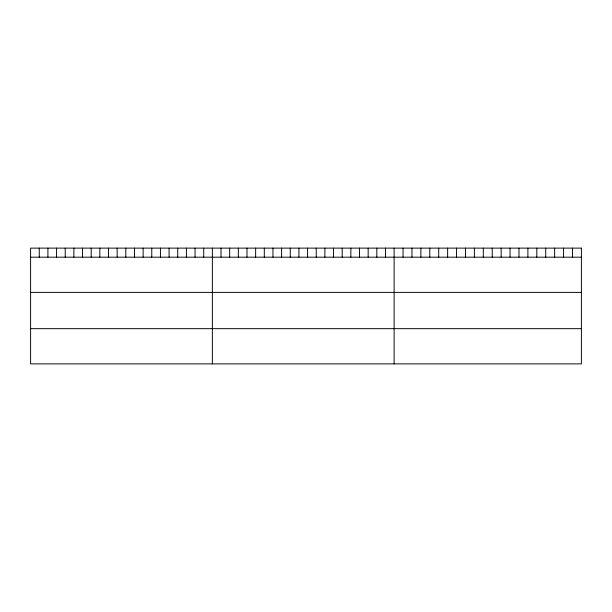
<?xml version="1.0" encoding="UTF-8"?>
<svg xmlns="http://www.w3.org/2000/svg" width="612" height="612" viewBox="0 0 612 612"><rect width="100%" height="100%" fill="white"/><g stroke="black" fill="none" stroke-linecap="round" stroke-linejoin="round"><path stroke-width="0.92" d="M30.6 257.178L581.4 257.178M30.6 292.391L581.4 292.391M30.6 328.667L581.4 328.667M572.48 248.12L572.48 257.178M563.568 248.12L563.568 257.178M554.648 248.12L554.648 257.178M545.728 248.12L545.728 257.178M536.808 248.12L536.808 257.178M527.896 248.12L527.896 257.178M518.976 248.12L518.976 257.178M510.056 248.12L510.056 257.178M501.144 248.12L501.144 257.178M492.224 248.12L492.224 257.178M483.304 248.12L483.304 257.178M474.384 248.12L474.384 257.178M465.472 248.12L465.472 257.178M456.552 248.12L456.552 257.178M447.632 248.12L447.632 257.178M438.72 248.12L438.72 257.178M429.8 248.12L429.8 257.178M420.88 248.12L420.88 257.178M411.96 248.12L411.96 257.178M403.048 248.12L403.048 257.178M394.128 248.12L394.128 363.88M385.476 248.12L385.476 257.178M376.816 248.12L376.816 257.178M368.164 248.12L368.164 257.178M359.504 248.12L359.504 257.178M350.852 248.12L350.852 257.178M342.192 248.12L342.192 257.178M333.54 248.12L333.54 257.178M324.888 248.12L324.888 257.178M316.228 248.12L316.228 257.178M307.576 248.12L307.576 257.178M298.916 248.12L298.916 257.178M290.264 248.12L290.264 257.178M281.604 248.12L281.604 257.178M272.952 248.12L272.952 257.178M264.3 248.12L264.3 257.178M255.64 248.12L255.64 257.178M246.988 248.12L246.988 257.178M238.328 248.12L238.328 257.178M229.676 248.12L229.676 257.178M221.016 248.12L221.016 257.178M212.364 248.12L212.364 363.88M203.712 248.12L203.712 257.178M195.052 248.12L195.052 257.178M186.4 248.12L186.4 257.178M177.74 248.12L177.74 257.178M169.088 248.12L169.088 257.178M160.428 248.12L160.428 257.178M151.776 248.12L151.776 257.178M143.124 248.12L143.124 257.178M134.464 248.12L134.464 257.178M125.812 248.12L125.812 257.178M117.152 248.12L117.152 257.178M108.5 248.12L108.5 257.178M99.84 248.12L99.84 257.178M91.188 248.12L91.188 257.178M82.536 248.12L82.536 257.178M73.876 248.12L73.876 257.178M65.224 248.12L65.224 257.178M56.564 248.12L56.564 257.178M47.912 248.12L47.912 257.178M39.252 248.12L39.252 257.178M581.4 248.12L30.6 248.12L30.6 363.88L581.4 363.88L581.4 248.12"/></g></svg>
